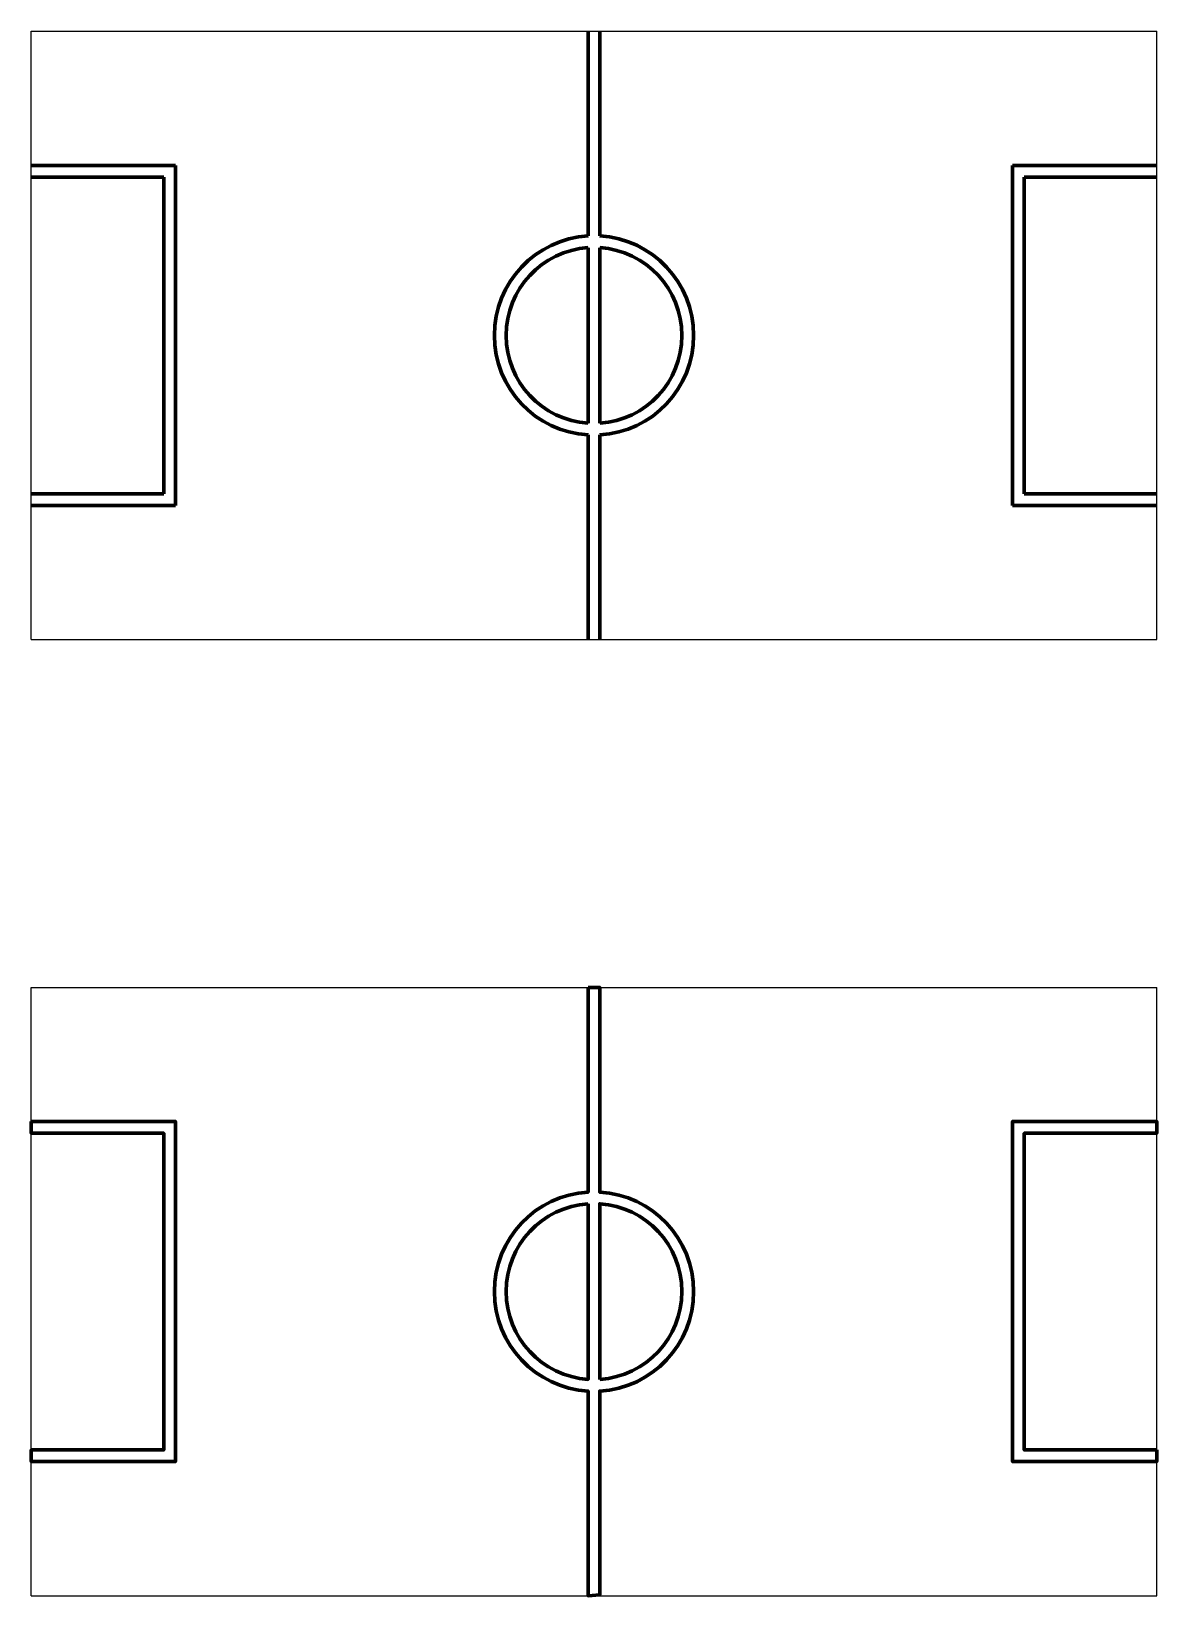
# Model space of a CAD drawing. Header units: inches. Extents: x 7.2 to 55.2, y 3.5 to 70.2.
import ezdxf

# ---------------------------------------------------------------- set-up
doc = ezdxf.new("R2010")
doc.units = ezdxf.units.IN
doc.header["$MEASUREMENT"] = 0
doc.layers.add('LINIEREA TERENULUI', color=7, linetype='Continuous', lineweight=80)
doc.layers.add('TEREN', color=3, linetype='Continuous')

msp = doc.modelspace()

# ---------------------------------------------------------------- linework, layer by layer
at = {"layer": 'LINIEREA TERENULUI'}
for p, q in [((30.939, 70.168), (30.939, 61.445)), ((31.437, 61.445), (31.437, 70.168)), ((7.189, 64.453), (13.339, 64.453)), ((13.339, 64.453), (13.339, 49.953)), ((49.039, 64.453), (49.039, 49.953)), ((55.189, 64.453), (49.039, 64.453)), ((7.189, 63.953), (12.839, 63.953)), ((12.839, 63.953), (12.839, 50.453)), ((49.539, 63.953), (49.539, 50.453)), ((55.189, 63.953), (49.539, 63.953)), ((30.939, 60.944), (30.939, 53.461)), ((31.437, 53.461), (31.437, 60.944)), ((30.939, 52.96), (30.939, 44.238)), ((31.437, 44.275), (31.437, 52.96)), ((7.189, 50.453), (12.839, 50.453)), ((55.189, 50.453), (49.539, 50.453)), ((7.189, 49.953), (13.339, 49.953)), ((55.189, 49.953), (49.039, 49.953))]:
    msp.add_line(p, q, dxfattribs=at)
for points in [[(30.939, 29.411), (30.939, 20.689, 0.942809), (30.939, 12.203), (30.939, 3.481), (31.437, 3.518), (31.437, 12.203, 0.943123), (31.437, 20.689), (31.437, 29.411)], [(30.939, 20.188), (30.939, 12.704, -0.935414)], [(31.437, 12.704), (31.437, 20.188, -0.935768)]]:
    msp.add_lwpolyline(points, format="xyb", close=True, dxfattribs=at)
for points in [[(7.189, 23.696), (7.189, 23.196), (12.839, 23.196), (12.839, 9.696), (7.189, 9.696), (7.189, 9.196), (13.339, 9.196), (13.339, 23.696)], [(55.189, 9.696), (49.539, 9.696), (49.539, 23.196), (55.189, 23.196), (55.189, 23.696), (49.039, 23.696), (49.039, 9.196), (55.189, 9.196)]]:
    msp.add_lwpolyline(points, close=True, dxfattribs=at)
for radius, start, end in [(4.25, 93.37229, 266.62771), (4.25, 273.35325, 86.64675), (3.75, 93.82255, 266.17745), (3.75, 273.80096, 86.19904)]:
    msp.add_arc((31.189, 57.203), radius, start, end, dxfattribs=at)
at = {"layer": 'TEREN'}
for p, q in [((7.189, 44.238), (7.189, 70.168)), ((7.189, 70.168), (55.189, 70.168)), ((55.189, 44.238), (55.189, 70.168)), ((7.189, 44.238), (55.189, 44.238)), ((7.189, 3.481), (7.189, 29.411)), ((7.189, 29.411), (55.189, 29.411)), ((55.189, 3.481), (55.189, 29.411)), ((7.189, 3.481), (55.189, 3.481))]:
    msp.add_line(p, q, dxfattribs=at)

doc.saveas('drawing.dxf')
